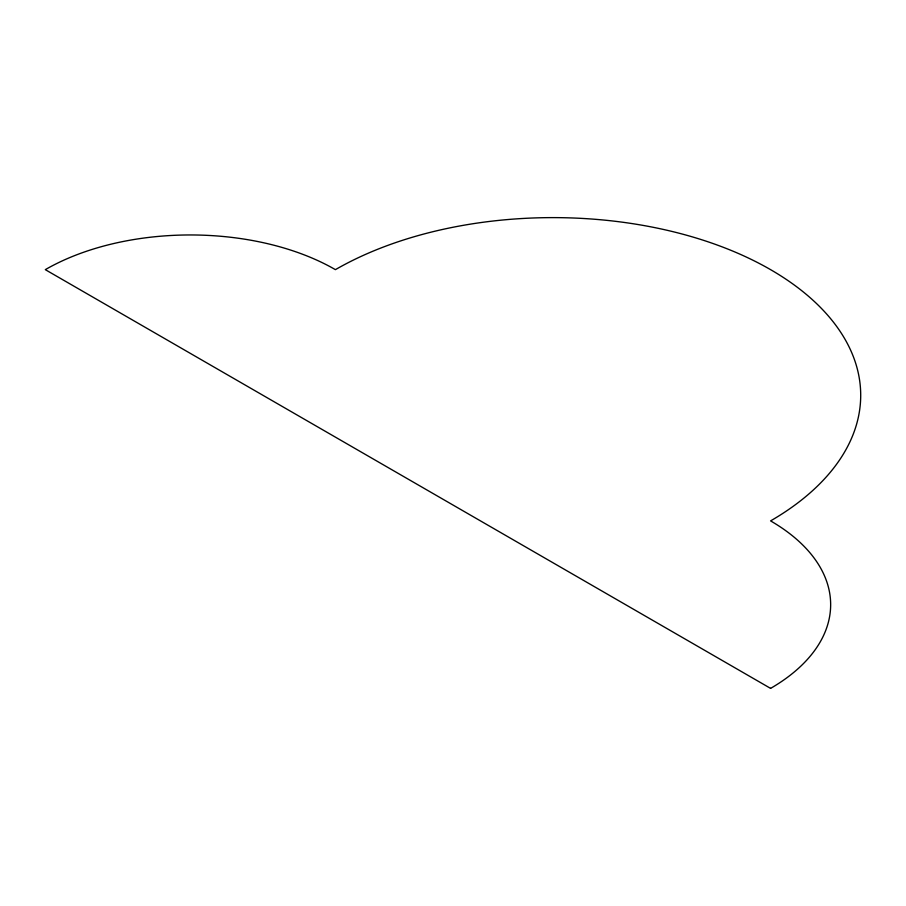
<?xml version="1.0" encoding="UTF-8"?>
<svg xmlns="http://www.w3.org/2000/svg" width="906" height="906" viewBox="0 0 906 906"><rect width="100%" height="100%" fill="white"/><g stroke="black" fill="none" stroke-linecap="round" stroke-linejoin="round"><path stroke-width="1.36" d="M770.576 688.379L45.3 269.648A205.141 118.437 0 0 1 335.413 269.648A307.712 177.655 0 0 1 770.576 269.648A307.712 177.655 0 0 1 770.576 520.893A205.141 118.437 0 0 1 770.576 688.379"/></g></svg>
